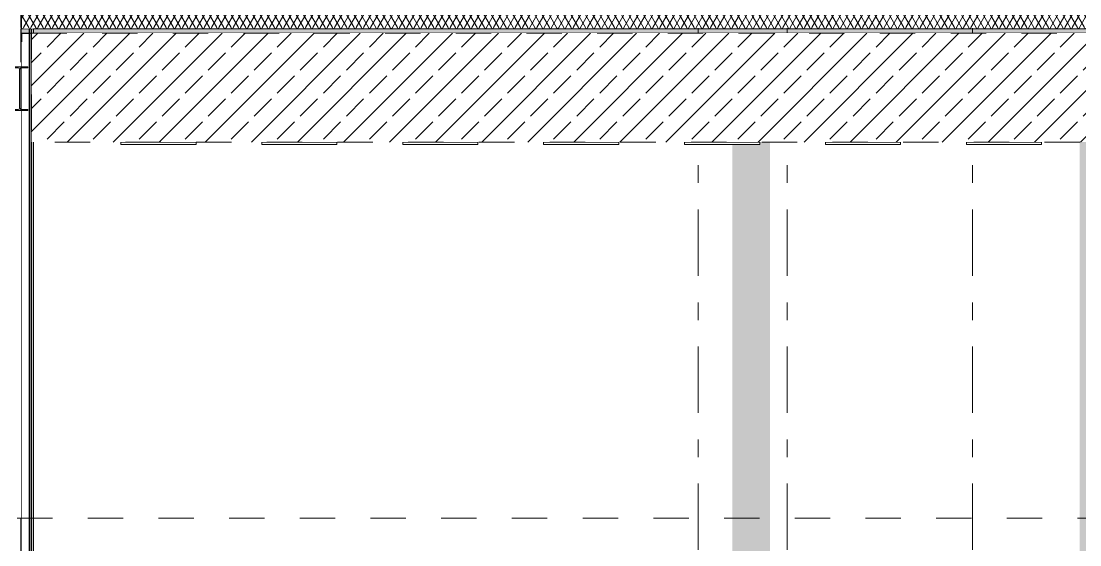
# Model space of a CAD drawing. Header units: millimetres. Extents: x -48147 to 1428745, y -495156 to 18123.
# Drawn here: x 1386117 to 1394569, y -482012 to -477835 of the extents above; entities that cross this region are included whole.
import ezdxf
from ezdxf.enums import TextEntityAlignment as Align

# ---------------------------------------------------------------- set-up
doc = ezdxf.new("R2010")
doc.units = ezdxf.units.MM
doc.header["$MEASUREMENT"] = 0
for name, pattern in [('Dashed', [2822.222233, 1411.111116, -1411.111116]), ('Double Dashed', [1093.611073, 529.166651, -211.666656, 141.111112, -211.666656]), ('Wipeout_Contour', [1000, 0, -1000])]:
    doc.linetypes.add(name, pattern=pattern)
for name, color, linetype, lineweight, true_color in [('0_Pen_No__105', 7, 'Continuous', 15, 0xa6a6a6), ('0_Pen_No__255', 7, 'Continuous', 13, 0xe8e8e8), ('A-20-M_Roof_Pen_No__53', 7, 'Continuous', 35, 0x444444), ('A-95-P_Drawing_Pen_No__62', 7, 'Continuous', 20, 0xaaaaaa), ('New_A-15-MG_Structural_Grid_Phase_2_Pen_No__222', 7, 'Continuous', 13, 0x65af33), ('New_A-20-M_Roof_Pen_No__147', 7, 'Continuous', 0, 0x606060), ('New_A-20-M_Roof_Pen_No__149', 7, 'Continuous', 0, 0x2a2a2a), ('New_A-20-M_Roof_Pen_No__81', 7, 'Continuous', 20, 0x6a6a6a), ('New_A-25-M_Wall_Ext_Pen_No__107', 7, 'Continuous', 15, 0xa6a6a6)]:
    doc.layers.add(name, color=color, linetype=linetype, lineweight=lineweight, true_color=true_color)
for name, color, linetype in [('A-20-M_Roof', 7, 'Continuous'), ('A-95-P_Drawing', 7, 'Continuous'), ('New_A-15-MG_Structural_Grid_Phase_2', 7, 'Continuous'), ('New_A-20-M_Ceiling', 7, 'Continuous'), ('New_A-20-M_Floor_Slab', 7, 'Continuous'), ('New_A-20-M_Roof', 7, 'Continuous'), ('New_A-25-M_Wall_Ext', 7, 'Continuous'), ('New_A-25-M_Wall_Int', 7, 'Continuous'), ('S-280-M_COLUMN.IFC Import', 7, 'Continuous'), ('S-280-M_STRUCT_FRAME.IFC Import', 7, 'Continuous')]:
    doc.layers.add(name, color=color, linetype=linetype)
for name, color, linetype, lineweight in [('A-20-M_Roof_Pen_No__85', 8, 'Continuous', 20), ('A-95-P_Drawing_Pen_No__2', 8, 'Continuous', 15), ('New_A-20-M_Ceiling_Pen_No__89', 8, 'Continuous', 20), ('New_A-20-M_Roof_Pen_No__193', 7, 'Continuous', 18), ('New_A-20-M_Roof_Pen_No__4', 7, 'Continuous', 20), ('New_A-20-M_Roof_Pen_No__85', 8, 'Continuous', 20), ('New_A-25-M_Wall_Ext_Pen_No__1', 7, 'Continuous', 13), ('New_A-25-M_Wall_Int_Pen_No__87', 8, 'Continuous', 20), ('S-280-M_COLUMN.IFC Import_Pen_No__88', 8, 'Continuous', 20), ('S-280-M_STRUCT_FRAME.IFC Import_Pen_No__1', 7, 'Continuous', 13), ('S-280-M_STRUCT_FRAME.IFC Import_Pen_No__160', 5, 'Continuous', 200), ('S-280-M_STRUCT_FRAME.IFC Import_Pen_No__90', 8, 'Continuous', 20)]:
    doc.layers.add(name, color=color, linetype=linetype, lineweight=lineweight)
doc.styles.add('GENERATED_STYLE_2', font='')
doc.styles.get('GENERATED_STYLE_2').set_extended_font_data('Swis721 BT')
pattern_1 = [(60, (1341556.51, -489898.95), (-43.30127, 25), []), (120, (1341556.51, -489898.95), (43.30127, 25), [])]

# ---------------------------------------------------------------- blocks, each defined once
blk = doc.blocks.new('Section Elem_15_2', base_point=(1341556.5, -489899))
at = {"color": 254, "linetype": 'Wipeout_Contour', "lineweight": 0, "ltscale": 5888201.690325005}
blk.add_wipeout([(1392291.7, -478162), (1392147.8, -478162), (1392147.8, -478199), (1392291.7, -478199)], dxfattribs=at).dxf.layer = 'New_A-25-M_Wall_Int'
at = {"color": 254, "linetype": 'Wipeout_Contour', "lineweight": 0, "ltscale": 5896597.238765093}
blk.add_wipeout([(1394569, -478162), (1394308.7, -478162), (1394308.7, -478199), (1394569, -478199)], dxfattribs=at).dxf.layer = 'New_A-25-M_Wall_Int'
at = {"color": 254, "linetype": 'Wipeout_Contour', "lineweight": 0, "ltscale": 5902803.17248199}
blk.add_wipeout([(1394308.7, -478405.8), (1394308.7, -487441), (1394569, -487441), (1394569, -478405.8)], dxfattribs=at).dxf.layer = 'New_A-25-M_Wall_Int'
at = {"color": 254, "linetype": 'Wipeout_Contour', "lineweight": 0, "ltscale": 5887828.706213198}
blk.add_wipeout([(1392094.5, -478162), (1392094.5, -478199), (1392147.8, -478199), (1392147.8, -478162)], dxfattribs=at).dxf.layer = 'New_A-25-M_Wall_Int'
at = {"color": 254, "linetype": 'Wipeout_Contour', "lineweight": 0, "ltscale": 5895606.500042109}
blk.add_wipeout([(1394045.3, -478162), (1394045.3, -478199), (1394308.7, -478199), (1394308.7, -478162)], dxfattribs=at).dxf.layer = 'New_A-25-M_Wall_Int'
at = {"color": 254, "linetype": 'Wipeout_Contour', "lineweight": 0, "ltscale": 11798149.77579727}
blk.add_wipeout([(1394045.3, -487441), (1394308.7, -487441), (1394308.7, -478405.8), (1394045.3, -478405.8), (1394045.3, -478799), (1394263.2, -478799), (1394263.2, -478819), (1394045.3, -478819)], dxfattribs=at).dxf.layer = 'New_A-25-M_Wall_Int'
at = {"color": 254, "linetype": 'Wipeout_Contour', "lineweight": 0, "ltscale": 5894605.066511662}
blk.add_wipeout([(1393779.3, -478162), (1393779.3, -478199), (1394045.3, -478199), (1394045.3, -478162)], dxfattribs=at).dxf.layer = 'New_A-25-M_Wall_Int'
at = {"color": 254, "linetype": 'Wipeout_Contour', "lineweight": 0, "ltscale": 5901081.465646014}
blk.add_wipeout([(1393779.3, -487441), (1394045.3, -487441), (1394045.3, -478819), (1393779.3, -478819)], dxfattribs=at).dxf.layer = 'New_A-25-M_Wall_Int'
at = {"color": 254, "linetype": 'Wipeout_Contour', "lineweight": 0, "ltscale": 5893594.290296888}
blk.add_wipeout([(1393511, -478162), (1393511, -478199), (1393779.3, -478199), (1393779.3, -478162)], dxfattribs=at).dxf.layer = 'New_A-25-M_Wall_Int'
at = {"color": 254, "linetype": 'Wipeout_Contour', "lineweight": 0, "ltscale": 5895152.933122449}
blk.add_wipeout([(1393779.3, -478405.8), (1393779.3, -478799), (1394045.3, -478799), (1394045.3, -478405.8)], dxfattribs=at).dxf.layer = 'New_A-25-M_Wall_Int'
at = {"color": 254, "linetype": 'Wipeout_Contour', "lineweight": 0, "ltscale": 5892575.536814058}
blk.add_wipeout([(1393511, -478162), (1393240.8, -478162), (1393240.8, -478199), (1393511, -478199)], dxfattribs=at).dxf.layer = 'New_A-25-M_Wall_Int'
at = {"color": 254, "linetype": 'Wipeout_Contour', "lineweight": 0, "ltscale": 14748832.9197243}
blk.add_wipeout([(1393779.3, -478405.8), (1393511, -478405.8), (1393511, -489899), (1393563.2, -489899), (1393563.2, -487441), (1393779.3, -487441), (1393779.3, -478819), (1393663.2, -478819), (1393663.2, -478799), (1393779.3, -478799)], dxfattribs=at).dxf.layer = 'New_A-25-M_Wall_Int'
at = {"color": 254, "linetype": 'Wipeout_Contour', "lineweight": 0, "ltscale": 5891550.181584099}
blk.add_wipeout([(1393240.8, -478162), (1392969, -478162), (1392969, -478199), (1393240.8, -478199)], dxfattribs=at).dxf.layer = 'New_A-25-M_Wall_Int'
at = {"color": 254, "linetype": 'Wipeout_Contour', "lineweight": 0, "ltscale": 5900412.631450156}
blk.add_wipeout([(1393240.8, -489899), (1393511, -489899), (1393511, -478405.8), (1393240.8, -478405.8)], dxfattribs=at).dxf.layer = 'New_A-25-M_Wall_Int'
at = {"color": 254, "linetype": 'Wipeout_Contour', "lineweight": 0, "ltscale": 5890519.609243326}
blk.add_wipeout([(1392696, -478162), (1392696, -478199), (1392969, -478199), (1392969, -478162)], dxfattribs=at).dxf.layer = 'New_A-25-M_Wall_Int'
at = {"color": 254, "linetype": 'Wipeout_Contour', "lineweight": 0, "ltscale": 11791561.53890389}
blk.add_wipeout([(1392969, -489899), (1393240.8, -489899), (1393240.8, -478405.8), (1392969, -478405.8), (1392969, -478799), (1393138.2, -478799), (1393138.2, -478819), (1392969, -478819)], dxfattribs=at).dxf.layer = 'New_A-25-M_Wall_Int'
at = {"color": 254, "linetype": 'Wipeout_Contour', "lineweight": 0, "ltscale": 5889485.211594525}
blk.add_wipeout([(1392696, -478162), (1392422.1, -478162), (1392422.1, -478199), (1392696, -478199)], dxfattribs=at).dxf.layer = 'New_A-25-M_Wall_Int'
at = {"color": 254, "linetype": 'Wipeout_Contour', "lineweight": 0, "ltscale": 5898627.990565009}
blk.add_wipeout([(1392969, -478819), (1392696, -478819), (1392696, -489899), (1392969, -489899)], dxfattribs=at).dxf.layer = 'New_A-25-M_Wall_Int'
at = {"color": 254, "linetype": 'Wipeout_Contour', "lineweight": 0, "ltscale": 5888909.691710042}
blk.add_wipeout([(1392422.1, -478162), (1392391.7, -478162), (1392391.7, -478199), (1392422.1, -478199)], dxfattribs=at).dxf.layer = 'New_A-25-M_Wall_Int'
at = {"color": 254, "linetype": 'Wipeout_Contour', "lineweight": 0, "ltscale": 5891067.855625567}
blk.add_wipeout([(1392969, -478405.8), (1392696, -478405.8), (1392696, -478799), (1392969, -478799)], dxfattribs=at).dxf.layer = 'New_A-25-M_Wall_Int'
at = {"color": 254, "linetype": 'Wipeout_Contour', "lineweight": 0, "ltscale": 11787846.63057132}
blk.add_wipeout([(1392422.1, -478405.8), (1392422.1, -489899), (1392696, -489899), (1392696, -478819), (1392538.2, -478819), (1392538.2, -478799), (1392696, -478799), (1392696, -478405.8)], dxfattribs=at).dxf.layer = 'New_A-25-M_Wall_Int'
at = {"color": 254, "linetype": 'Wipeout_Contour', "lineweight": 0, "ltscale": 5896290.958447567}
blk.add_wipeout([(1392147.8, -478405.8), (1392147.8, -489899), (1392422.1, -489899), (1392422.1, -478405.8)], dxfattribs=at).dxf.layer = 'New_A-25-M_Wall_Int'
at = {"color": 254, "linetype": 'Wipeout_Contour', "lineweight": 0, "ltscale": 8843521.152166912}
blk.add_wipeout([(1392094.5, -486299), (1392094.5, -489899), (1392147.8, -489899), (1392147.8, -478405.8), (1392094.5, -478405.8), (1392094.5, -482249)], dxfattribs=at).dxf.layer = 'New_A-25-M_Wall_Int'
blk = doc.blocks.new('Section Elem_40_2', base_point=(1341556.5, -489899))
at = {"color": 254, "linetype": 'Wipeout_Contour', "lineweight": 0, "ltscale": 11729115.5841625}
blk.add_wipeout([(1385957.8, -477930), (1386115.2, -477930), (1386115.2, -477895), (1386118.5, -477895), (1386118.5, -477885), (1386118.4, -477885), (1386118.4, -477749), (1385957.8, -477749)], dxfattribs=at).dxf.layer = 'New_A-20-M_Floor_Slab'
blk = doc.blocks.new('Section Elem_238_2', base_point=(1341556.5, -489899))
at = {"layer": 'New_A-25-M_Wall_Ext_Pen_No__107', "linetype": 'Continuous', "lineweight": 0, "true_color": 0x535353}
blk.add_hatch(color=251, dxfattribs=at).paths.add_polyline_path([(1386185.2, -477895), (1386182.2, -477895), (1386182.2, -482874), (1386185.2, -482874)])
at = {"layer": 'New_A-25-M_Wall_Ext_Pen_No__107', "linetype": 'Continuous'}
for points in [[(1386200.2, -477895), (1386185.2, -477895), (1386185.2, -482874), (1386200.2, -482874)], [(1386215.2, -482874), (1386215.2, -477895), (1386200.2, -477895), (1386200.2, -482874)]]:
    blk.add_hatch(color=256, dxfattribs=at).paths.add_polyline_path(points)
at = {"color": 254, "linetype": 'Wipeout_Contour', "lineweight": 0, "ltscale": 5868133.680760654}
blk.add_wipeout([(1386182.2, -477895), (1386118.2, -477895), (1386118.2, -482874), (1386182.2, -482874)], dxfattribs=at).dxf.layer = 'New_A-25-M_Wall_Ext'
at = {"layer": 'New_A-25-M_Wall_Ext_Pen_No__107', "linetype": 'Continuous', "lineweight": 0, "true_color": 0x535353}
blk.add_hatch(color=251, dxfattribs=at).paths.add_polyline_path([(1386118.2, -477895), (1386115.2, -477895), (1386115.2, -482874), (1386118.2, -482874)])
at = {"layer": 'New_A-25-M_Wall_Ext_Pen_No__1', "linetype": 'Continuous'}
for p, q in [((1386115.2, -477895), (1386115.2, -481799)), ((1386118.2, -477895), (1386118.2, -482874)), ((1386182.2, -477895), (1386182.2, -482874)), ((1386185.2, -477895), (1386185.2, -482874)), ((1386200.2, -477895), (1386200.2, -482874)), ((1386215.2, -477895), (1386215.2, -482874)), ((1386115.2, -482099), (1386115.2, -482849))]:
    blk.add_line(p, q, dxfattribs=at)
at = {"layer": 'New_A-25-M_Wall_Ext_Pen_No__1', "linetype": 'Continuous', "flags": 128}
for points in [[(1386118.5, -477895), (1386118.2, -477895), (1386115.2, -477895)], [(1386215.2, -477895), (1386200.2, -477895), (1386185.2, -477895), (1386182.2, -477895), (1386118.5, -477895)], [(1386115.2, -481799), (1386115.2, -481824), (1386115.2, -482099)], [(1386215.2, -482874), (1386200.2, -482874), (1386185.2, -482874), (1386182.2, -482874), (1386118.2, -482874), (1386115.2, -482874)]]:
    blk.add_lwpolyline(points, dxfattribs=at)
blk = doc.blocks.new('Section Elem_240_2', base_point=(1341556.5, -489899))
at = {"color": 254, "linetype": 'Wipeout_Contour', "lineweight": 0, "ltscale": 5870084.710295712}
blk.add_wipeout([(1386913.2, -478819), (1387513.2, -478819), (1387513.2, -478799), (1386913.2, -478799)], dxfattribs=at).dxf.layer = 'New_A-20-M_Ceiling'
at = {"layer": 'New_A-20-M_Ceiling_Pen_No__89', "linetype": 'Continuous'}
for p, q in [((1386913.2, -478799), (1386913.2, -478819)), ((1387513.2, -478799), (1386913.2, -478799)), ((1387513.2, -478819), (1386913.2, -478819)), ((1387513.2, -478799), (1387513.2, -478819))]:
    blk.add_line(p, q, dxfattribs=at)
blk = doc.blocks.new('Section Elem_241_2', base_point=(1341556.5, -489899))
at = {"color": 254, "linetype": 'Wipeout_Contour', "lineweight": 0, "ltscale": 5874338.637670729}
blk.add_wipeout([(1388038.2, -478819), (1388638.2, -478819), (1388638.2, -478799), (1388038.2, -478799)], dxfattribs=at).dxf.layer = 'New_A-20-M_Ceiling'
at = {"layer": 'New_A-20-M_Ceiling_Pen_No__89', "linetype": 'Continuous'}
for p, q in [((1388038.2, -478799), (1388038.2, -478819)), ((1388638.2, -478799), (1388038.2, -478799)), ((1388638.2, -478819), (1388038.2, -478819)), ((1388638.2, -478799), (1388638.2, -478819))]:
    blk.add_line(p, q, dxfattribs=at)
blk = doc.blocks.new('Section Elem_242_2', base_point=(1341556.5, -489899))
at = {"color": 254, "linetype": 'Wipeout_Contour', "lineweight": 0, "ltscale": 5878592.934831267}
blk.add_wipeout([(1389163.2, -478819), (1389763.2, -478819), (1389763.2, -478799), (1389163.2, -478799)], dxfattribs=at).dxf.layer = 'New_A-20-M_Ceiling'
at = {"layer": 'New_A-20-M_Ceiling_Pen_No__89', "linetype": 'Continuous'}
for p, q in [((1389163.2, -478799), (1389163.2, -478819)), ((1389763.2, -478799), (1389163.2, -478799)), ((1389763.2, -478819), (1389163.2, -478819)), ((1389763.2, -478799), (1389763.2, -478819))]:
    blk.add_line(p, q, dxfattribs=at)
blk = doc.blocks.new('Section Elem_243_2', base_point=(1341556.5, -489899))
at = {"color": 254, "linetype": 'Wipeout_Contour', "lineweight": 0, "ltscale": 5882847.594274789}
blk.add_wipeout([(1390288.2, -478819), (1390888.2, -478819), (1390888.2, -478799), (1390288.2, -478799)], dxfattribs=at).dxf.layer = 'New_A-20-M_Ceiling'
at = {"layer": 'New_A-20-M_Ceiling_Pen_No__89', "linetype": 'Continuous'}
for p, q in [((1390288.2, -478799), (1390288.2, -478819)), ((1390888.2, -478799), (1390288.2, -478799)), ((1390888.2, -478819), (1390288.2, -478819)), ((1390888.2, -478799), (1390888.2, -478819))]:
    blk.add_line(p, q, dxfattribs=at)
blk = doc.blocks.new('Section Elem_244_2', base_point=(1341556.5, -489899))
at = {"color": 254, "linetype": 'Wipeout_Contour', "lineweight": 0, "ltscale": 5887102.618562182}
blk.add_wipeout([(1391413.2, -478819), (1392013.2, -478819), (1392013.2, -478799), (1391413.2, -478799)], dxfattribs=at).dxf.layer = 'New_A-20-M_Ceiling'
at = {"layer": 'New_A-20-M_Ceiling_Pen_No__89', "linetype": 'Continuous'}
for p, q in [((1391413.2, -478799), (1391413.2, -478819)), ((1392013.2, -478799), (1391413.2, -478799)), ((1392013.2, -478819), (1391413.2, -478819)), ((1392013.2, -478799), (1392013.2, -478819))]:
    blk.add_line(p, q, dxfattribs=at)
blk = doc.blocks.new('Section Elem_245_2', base_point=(1341556.5, -489899))
at = {"color": 254, "linetype": 'Wipeout_Contour', "lineweight": 0, "ltscale": 5891358.006902923}
blk.add_wipeout([(1392538.2, -478819), (1393138.2, -478819), (1393138.2, -478799), (1392538.2, -478799)], dxfattribs=at).dxf.layer = 'New_A-20-M_Ceiling'
at = {"layer": 'New_A-20-M_Ceiling_Pen_No__89', "linetype": 'Continuous'}
for p, q in [((1392538.2, -478799), (1392538.2, -478819)), ((1393138.2, -478799), (1392538.2, -478799)), ((1393138.2, -478819), (1392538.2, -478819)), ((1393138.2, -478799), (1393138.2, -478819))]:
    blk.add_line(p, q, dxfattribs=at)
blk = doc.blocks.new('Section Elem_246_2', base_point=(1341556.5, -489899))
at = {"color": 254, "linetype": 'Wipeout_Contour', "lineweight": 0, "ltscale": 5895613.758508705}
blk.add_wipeout([(1393663.2, -478819), (1394263.2, -478819), (1394263.2, -478799), (1393663.2, -478799)], dxfattribs=at).dxf.layer = 'New_A-20-M_Ceiling'
at = {"layer": 'New_A-20-M_Ceiling_Pen_No__89', "linetype": 'Continuous'}
for p, q in [((1394263.2, -478799), (1393663.2, -478799)), ((1393663.2, -478799), (1393663.2, -478819)), ((1394263.2, -478819), (1393663.2, -478819)), ((1394263.2, -478799), (1394263.2, -478819))]:
    blk.add_line(p, q, dxfattribs=at)
blk = doc.blocks.new('Section Elem_306_2', base_point=(1341556.5, -489899))
at = {"color": 254, "linetype": 'Wipeout_Contour', "lineweight": 0, "ltscale": 5900471.043662871}
blk.add_wipeout([(1386118.5, -477885), (1386118.5, -477895), (1404999, -477895), (1404999, -477885)], dxfattribs=at).dxf.layer = 'New_A-20-M_Roof'
at = {"layer": 'New_A-20-M_Roof_Pen_No__81', "linetype": 'Continuous', "lineweight": 0, "true_color": 0x353535}
blk.add_hatch(color=250, dxfattribs=at).paths.add_polyline_path([(1386118.5, -477895), (1386118.5, -477930), (1404999, -477930), (1404999, -477895)])
at = {"layer": 'New_A-20-M_Roof_Pen_No__85', "linetype": 'Continuous'}
h = blk.add_hatch(dxfattribs=at)
h.set_pattern_fill('Batt_Insulation_0002', color=256, style=0, pattern_type=2)
h.set_pattern_definition(pattern_1)
h.paths.add_polyline_path([(1386118.5, -477885), (1386118.5, -477895), (1404999, -477895), (1404999, -477885)])
at = {"layer": 'New_A-20-M_Roof_Pen_No__147', "linetype": 'Continuous'}
blk.add_line((1386118.5, -477895), (1386118.5, -477930), dxfattribs=at)
at = {"layer": 'New_A-20-M_Roof_Pen_No__149', "linetype": 'Continuous', "flags": 128}
blk.add_lwpolyline([(1420511.7, -477895), (1404999, -477895), (1386215.2, -477895)], dxfattribs=at)
at = {"layer": 'New_A-20-M_Roof_Pen_No__193', "linetype": 'Continuous'}
blk.add_line((1386118.5, -477885), (1386118.5, -477895), dxfattribs=at)
at = {"layer": 'New_A-20-M_Roof_Pen_No__4', "linetype": 'Continuous'}
for p, q in [((1386121.4, -477930), (1386118.5, -477930)), ((1386191.4, -477930), (1386121.4, -477930)), ((1403232.2, -477930), (1386191.4, -477930))]:
    blk.add_line(p, q, dxfattribs=at)
blk = doc.blocks.new('Section Elem_309_2', base_point=(1341556.5, -489899))
at = {"color": 254, "linetype": 'Wipeout_Contour', "lineweight": 0, "ltscale": 8837475.399964407}
blk.add_wipeout([(1399528, -477885), (1399528, -477784), (1394404.1, -477718), (1393934.5, -477713.3), (1386118.4, -477620), (1386118.4, -477885)], dxfattribs=at).dxf.layer = 'A-20-M_Roof'
at = {"layer": 'A-20-M_Roof_Pen_No__85', "linetype": 'Continuous'}
h = blk.add_hatch(dxfattribs=at)
h.set_pattern_fill('Batt_Insulation_0002', color=256, style=0, pattern_type=2)
h.set_pattern_definition(pattern_1)
h.paths.add_polyline_path([(1399528, -477885), (1399528, -477784), (1394404.1, -477718), (1393934.5, -477713.3), (1386118.4, -477620), (1386118.4, -477885)])
at = {"layer": 'A-20-M_Roof_Pen_No__53', "linetype": 'Continuous'}
for p in [(1386118.4, -477620), (1386118.5, -477885)]:
    blk.add_line(p, (1386118.4, -477885), dxfattribs=at)
blk = doc.blocks.new('Section Elem_338_2', base_point=(1341556.5, -489899))
at = {"color": 254, "linetype": 'Wipeout_Contour', "lineweight": 0, "ltscale": 35192828.70326506}
blk.add_wipeout([(1385931.2, -478799), (1386082, -478799), (1386082, -478824), (1385931.2, -478824), (1385931.2, -481799), (1386115.2, -481799), (1386115.2, -478548), (1386044.8, -478548), (1386044.8, -478539.5), (1386094.3, -478539.5), (1386101.5, -478536.5), (1386104.5, -478529.3), (1386104.5, -478217.7), (1386101.5, -478210.4), (1386094.3, -478207.5), (1386044.8, -478207.5), (1386044.8, -478199), (1386115.2, -478199), (1386115.2, -478162), (1385957.6, -478162), (1385957.6, -478049), (1385957.5, -478049), (1385957.5, -478199), (1385931.2, -478199)], dxfattribs=at).dxf.layer = 'New_A-25-M_Wall_Int'
at = {"color": 254, "linetype": 'Wipeout_Contour', "lineweight": 0, "ltscale": 5873389.418583767}
blk.add_wipeout([(1389699.7, -478162), (1386907.7, -478162), (1386907.7, -478199), (1389699.7, -478199)], dxfattribs=at).dxf.layer = 'New_A-25-M_Wall_Int'
at = {"layer": 'New_A-25-M_Wall_Int_Pen_No__87', "linetype": 'Continuous'}
for p, q in [((1385931.2, -478799), (1385931.2, -478199)), ((1385931.2, -481799), (1385931.2, -478824))]:
    blk.add_line(p, q, dxfattribs=at)
at = {"color": 254, "linetype": 'Wipeout_Contour', "lineweight": 0, "ltscale": 8798034.883272253}
blk.add_wipeout([(1386110.5, -478529.3), (1386113.5, -478536.5), (1386115.2, -478537.2), (1386115.2, -478209.8), (1386113.5, -478210.4), (1386110.5, -478217.7)], dxfattribs=at).dxf.layer = 'New_A-25-M_Wall_Int'
blk = doc.blocks.new('Section Elem_421_2', base_point=(1341556.5, -489899))
at = {"layer": 'S-280-M_STRUCT_FRAME.IFC Import_Pen_No__160', "linetype": 'Continuous', "lineweight": 0, "true_color": 0x00007f}
blk.add_hatch(color=176, dxfattribs=at).paths.add_polyline_path([(1391431.9, -478601.6), (1391609.6, -478601.6), (1391609.6, -478590.7), (1391534.8, -478590.7), (1391527.6, -478587.7), (1391524.6, -478580.5), (1391524.6, -478220.1), (1391527.6, -478212.8), (1391534.8, -478209.9), (1391609.6, -478209.9), (1391609.6, -478199), (1391431.9, -478199), (1391431.9, -478209.9), (1391506.7, -478209.9), (1391513.9, -478212.8), (1391516.9, -478220.1), (1391516.9, -478580.5), (1391513.9, -478587.7), (1391506.7, -478590.7), (1391431.9, -478590.7)])
at = {"layer": 'S-280-M_STRUCT_FRAME.IFC Import_Pen_No__1', "linetype": 'Continuous'}
for p, q in [((1391431.9, -478199), (1391431.9, -478209.9)), ((1391609.6, -478199), (1391431.9, -478199)), ((1391609.6, -478199), (1391609.6, -478209.9)), ((1391431.9, -478590.7), (1391431.9, -478601.6)), ((1391609.6, -478601.6), (1391431.9, -478601.6)), ((1391609.6, -478590.7), (1391609.6, -478601.6))]:
    blk.add_line(p, q, dxfattribs=at)
at = {"layer": 'S-280-M_STRUCT_FRAME.IFC Import_Pen_No__1', "linetype": 'Continuous', "flags": 128}
for points in [[(1391513.9, -478212.8), (1391506.7, -478209.9), (1391431.9, -478209.9)], [(1391513.9, -478212.8), (1391516.9, -478220.1), (1391516.9, -478580.5), (1391513.9, -478587.7)], [(1391527.6, -478212.8), (1391524.6, -478220.1), (1391524.6, -478580.5), (1391527.6, -478587.7)], [(1391609.6, -478209.9), (1391534.8, -478209.9), (1391527.6, -478212.8)], [(1391513.9, -478587.7), (1391506.7, -478590.7), (1391431.9, -478590.7)], [(1391527.6, -478587.7), (1391534.8, -478590.7), (1391609.6, -478590.7)]]:
    blk.add_lwpolyline(points, dxfattribs=at)
blk = doc.blocks.new('Section Elem_429_2', base_point=(1341556.5, -489899))
at = {"color": 254, "linetype": 'Wipeout_Contour', "lineweight": 0, "ltscale": 5897361.109624119}
blk.add_wipeout([(1403232.2, -477930), (1386215.2, -477930), (1386215.2, -477930.8), (1403232.2, -477930.8)], dxfattribs=at).dxf.layer = 'S-280-M_STRUCT_FRAME.IFC Import'
at = {"color": 254, "linetype": 'Wipeout_Contour', "lineweight": 0, "ltscale": 17729846.23876521}
blk.add_wipeout([(1403232.2, -477930.8), (1386215.2, -477930.8), (1386215.2, -477933), (1399546.2, -477933), (1399546.2, -477930.9), (1399666.2, -477930.9), (1399666.2, -477933), (1399763.4, -477933), (1399763.4, -477930.9), (1399883.4, -477930.9), (1399883.4, -477933), (1403232.2, -477933)], dxfattribs=at).dxf.layer = 'S-280-M_STRUCT_FRAME.IFC Import'
at = {"color": 254, "linetype": 'Wipeout_Contour', "lineweight": 0, "ltscale": 5890522.034829954}
blk.add_wipeout([(1386215.2, -477933), (1386215.2, -478141), (1399546.2, -478141), (1399546.2, -477933)], dxfattribs=at).dxf.layer = 'S-280-M_STRUCT_FRAME.IFC Import'
at = {"layer": 'S-280-M_STRUCT_FRAME.IFC Import_Pen_No__90', "linetype": 'Continuous'}
blk.add_line((1386215.2, -477933), (1399546.2, -477933), dxfattribs=at)
at = {"color": 254, "linetype": 'Wipeout_Contour', "lineweight": 0, "ltscale": 5890668.765510386}
blk.add_wipeout([(1386215.2, -478159), (1399546.2, -478159), (1399546.2, -478141), (1386215.2, -478141)], dxfattribs=at).dxf.layer = 'S-280-M_STRUCT_FRAME.IFC Import'
at = {"color": 254, "linetype": 'Wipeout_Contour', "lineweight": 0, "ltscale": 5890681.831711993}
blk.add_wipeout([(1386215.2, -478161.1), (1399546.2, -478161.1), (1399546.2, -478159), (1386215.2, -478159)], dxfattribs=at).dxf.layer = 'S-280-M_STRUCT_FRAME.IFC Import'
at = {"color": 254, "linetype": 'Wipeout_Contour', "lineweight": 0, "ltscale": 5890683.779929865}
blk.add_wipeout([(1386215.2, -478162), (1399546.2, -478162), (1399546.2, -478161.1), (1386215.2, -478161.1)], dxfattribs=at).dxf.layer = 'S-280-M_STRUCT_FRAME.IFC Import'
at = {"layer": 'S-280-M_STRUCT_FRAME.IFC Import_Pen_No__90', "linetype": 'Continuous'}
for p, q in [((1386215.2, -478141), (1399546.2, -478141)), ((1386215.2, -478159), (1399546.2, -478159)), ((1386215.2, -478162), (1399546.2, -478162))]:
    blk.add_line(p, q, dxfattribs=at)
blk = doc.blocks.new('Section Elem_434_2', base_point=(1341556.5, -489899))
at = {"layer": 'S-280-M_STRUCT_FRAME.IFC Import_Pen_No__160', "linetype": 'Continuous', "lineweight": 0, "true_color": 0x00007f}
blk.add_hatch(color=176, dxfattribs=at).paths.add_polyline_path([(1386044.8, -478548), (1386170.2, -478548), (1386170.2, -478539.5), (1386120.7, -478539.5), (1386113.5, -478536.5), (1386110.5, -478529.3), (1386110.5, -478217.7), (1386113.5, -478210.4), (1386120.7, -478207.5), (1386170.2, -478207.5), (1386170.2, -478199), (1386044.8, -478199), (1386044.8, -478207.5), (1386094.3, -478207.5), (1386101.5, -478210.4), (1386104.5, -478217.7), (1386104.5, -478529.3), (1386101.5, -478536.5), (1386094.3, -478539.5), (1386044.8, -478539.5)])
at = {"layer": 'S-280-M_STRUCT_FRAME.IFC Import_Pen_No__1', "linetype": 'Continuous'}
for p, q in [((1386044.8, -478199), (1386044.8, -478207.5)), ((1386170.2, -478199), (1386044.8, -478199)), ((1386170.2, -478199), (1386170.2, -478207.5)), ((1386044.8, -478539.5), (1386044.8, -478548)), ((1386170.2, -478548), (1386044.8, -478548)), ((1386170.2, -478539.5), (1386170.2, -478548))]:
    blk.add_line(p, q, dxfattribs=at)
at = {"layer": 'S-280-M_STRUCT_FRAME.IFC Import_Pen_No__1', "linetype": 'Continuous', "flags": 128}
for points in [[(1386101.5, -478210.4), (1386094.3, -478207.5), (1386044.8, -478207.5)], [(1386101.5, -478210.4), (1386104.5, -478217.7), (1386104.5, -478529.3), (1386101.5, -478536.5)], [(1386113.5, -478210.4), (1386110.5, -478217.7), (1386110.5, -478529.3), (1386113.5, -478536.5)], [(1386170.2, -478207.5), (1386120.7, -478207.5), (1386113.5, -478210.4)], [(1386101.5, -478536.5), (1386094.3, -478539.5), (1386044.8, -478539.5)], [(1386113.5, -478536.5), (1386120.7, -478539.5), (1386170.2, -478539.5)]]:
    blk.add_lwpolyline(points, dxfattribs=at)
blk = doc.blocks.new('Section Elem_437_2', base_point=(1341556.5, -489899))
at = {"color": 254, "linetype": 'Wipeout_Contour', "lineweight": 0, "ltscale": 5896709.548057408}
blk.add_wipeout([(1397260.7, -478208.6), (1397260.7, -478199), (1391659.7, -478199), (1391659.7, -478208.6)], dxfattribs=at).dxf.layer = 'S-280-M_STRUCT_FRAME.IFC Import'
at = {"color": 254, "linetype": 'Wipeout_Contour', "lineweight": 0, "ltscale": 5896965.472431962}
blk.add_wipeout([(1397260.7, -478405.8), (1397260.7, -478396.2), (1391659.7, -478396.2), (1391659.7, -478405.8)], dxfattribs=at).dxf.layer = 'S-280-M_STRUCT_FRAME.IFC Import'
at = {"color": 254, "linetype": 'Wipeout_Contour', "lineweight": 0, "ltscale": 5896717.220497848}
blk.add_wipeout([(1397260.7, -478210.8), (1397260.7, -478208.6), (1391659.7, -478208.6), (1391659.7, -478210.8)], dxfattribs=at).dxf.layer = 'S-280-M_STRUCT_FRAME.IFC Import'
at = {"color": 254, "linetype": 'Wipeout_Contour', "lineweight": 0, "ltscale": 5896722.151274523}
blk.add_wipeout([(1397260.7, -478216.2), (1397260.7, -478210.8), (1391659.7, -478210.8), (1391659.7, -478216.2)], dxfattribs=at).dxf.layer = 'S-280-M_STRUCT_FRAME.IFC Import'
at = {"color": 254, "linetype": 'Wipeout_Contour', "lineweight": 0, "ltscale": 5896837.507481018}
blk.add_wipeout([(1397260.7, -478388.6), (1397260.7, -478216.2), (1391659.7, -478216.2), (1391659.7, -478388.6)], dxfattribs=at).dxf.layer = 'S-280-M_STRUCT_FRAME.IFC Import'
at = {"layer": 'S-280-M_STRUCT_FRAME.IFC Import_Pen_No__90', "linetype": 'Continuous'}
for p, q in [((1391659.7, -478199), (1391659.7, -478208.6)), ((1391659.7, -478199), (1397260.7, -478199)), ((1391659.7, -478208.6), (1391659.7, -478210.8)), ((1391659.7, -478208.6), (1397260.7, -478208.6)), ((1391659.7, -478210.8), (1391659.7, -478216.2)), ((1391659.7, -478216.2), (1397260.7, -478216.2)), ((1397260.7, -478199), (1397260.7, -478208.6)), ((1397260.7, -478208.6), (1397260.7, -478210.8)), ((1397260.7, -478210.8), (1397260.7, -478216.2))]:
    blk.add_line(p, q, dxfattribs=at)
at = {"color": 254, "linetype": 'Wipeout_Contour', "lineweight": 0, "ltscale": 5896952.86477722}
blk.add_wipeout([(1397260.7, -478393.9), (1397260.7, -478388.6), (1391659.7, -478388.6), (1391659.7, -478393.9)], dxfattribs=at).dxf.layer = 'S-280-M_STRUCT_FRAME.IFC Import'
at = {"color": 254, "linetype": 'Wipeout_Contour', "lineweight": 0, "ltscale": 5896957.797211705}
blk.add_wipeout([(1397260.7, -478396.2), (1397260.7, -478393.9), (1391659.7, -478393.9), (1391659.7, -478396.2)], dxfattribs=at).dxf.layer = 'S-280-M_STRUCT_FRAME.IFC Import'
at = {"layer": 'S-280-M_STRUCT_FRAME.IFC Import_Pen_No__90', "linetype": 'Continuous'}
for p, q in [((1391659.7, -478216.2), (1391659.7, -478388.6)), ((1397260.7, -478216.2), (1397260.7, -478388.6)), ((1391659.7, -478388.6), (1391659.7, -478393.9)), ((1391659.7, -478388.6), (1397260.7, -478388.6)), ((1391659.7, -478393.9), (1391659.7, -478396.2)), ((1391659.7, -478396.2), (1397260.7, -478396.2)), ((1391659.7, -478396.2), (1391659.7, -478405.8)), ((1391659.7, -478405.8), (1397260.7, -478405.8)), ((1397260.7, -478388.6), (1397260.7, -478393.9)), ((1397260.7, -478393.9), (1397260.7, -478396.2)), ((1397260.7, -478396.2), (1397260.7, -478405.8))]:
    blk.add_line(p, q, dxfattribs=at)
blk = doc.blocks.new('Section Elem_438_2', base_point=(1341556.5, -489899))
at = {"color": 254, "linetype": 'Wipeout_Contour', "lineweight": 0, "ltscale": 5875301.640026526}
blk.add_wipeout([(1391381.6, -478208.6), (1391381.6, -478199), (1386220.6, -478199), (1386220.6, -478208.6)], dxfattribs=at).dxf.layer = 'S-280-M_STRUCT_FRAME.IFC Import'
at = {"color": 254, "linetype": 'Wipeout_Contour', "lineweight": 0, "ltscale": 5875558.496754463}
blk.add_wipeout([(1391381.6, -478405.8), (1391381.6, -478396.2), (1386220.6, -478396.2), (1386220.6, -478405.8)], dxfattribs=at).dxf.layer = 'S-280-M_STRUCT_FRAME.IFC Import'
at = {"color": 254, "linetype": 'Wipeout_Contour', "lineweight": 0, "ltscale": 5875309.340419451}
blk.add_wipeout([(1391381.6, -478210.8), (1391381.6, -478208.6), (1386220.6, -478208.6), (1386220.6, -478210.8)], dxfattribs=at).dxf.layer = 'S-280-M_STRUCT_FRAME.IFC Import'
at = {"color": 254, "linetype": 'Wipeout_Contour', "lineweight": 0, "ltscale": 5875314.289160061}
blk.add_wipeout([(1391381.6, -478216.2), (1391381.6, -478210.8), (1386220.6, -478210.8), (1386220.6, -478216.2)], dxfattribs=at).dxf.layer = 'S-280-M_STRUCT_FRAME.IFC Import'
at = {"color": 254, "linetype": 'Wipeout_Contour', "lineweight": 0, "ltscale": 5875430.065619243}
blk.add_wipeout([(1391381.6, -478388.6), (1391381.6, -478216.2), (1386220.6, -478216.2), (1386220.6, -478388.6)], dxfattribs=at).dxf.layer = 'S-280-M_STRUCT_FRAME.IFC Import'
at = {"layer": 'S-280-M_STRUCT_FRAME.IFC Import_Pen_No__90', "linetype": 'Continuous'}
for p, q in [((1386220.6, -478199), (1386220.6, -478208.6)), ((1386220.6, -478199), (1391381.6, -478199)), ((1386220.6, -478208.6), (1386220.6, -478210.8)), ((1386220.6, -478208.6), (1391381.6, -478208.6)), ((1386220.6, -478210.8), (1386220.6, -478216.2)), ((1386220.6, -478216.2), (1391381.6, -478216.2)), ((1391381.6, -478199), (1391381.6, -478208.6)), ((1391381.6, -478208.6), (1391381.6, -478210.8)), ((1391381.6, -478210.8), (1391381.6, -478216.2))]:
    blk.add_line(p, q, dxfattribs=at)
at = {"color": 254, "linetype": 'Wipeout_Contour', "lineweight": 0, "ltscale": 5875545.843170878}
blk.add_wipeout([(1391381.6, -478393.9), (1391381.6, -478388.6), (1386220.6, -478388.6), (1386220.6, -478393.9)], dxfattribs=at).dxf.layer = 'S-280-M_STRUCT_FRAME.IFC Import'
at = {"color": 254, "linetype": 'Wipeout_Contour', "lineweight": 0, "ltscale": 5875550.79357391}
blk.add_wipeout([(1391381.6, -478396.2), (1391381.6, -478393.9), (1386220.6, -478393.9), (1386220.6, -478396.2)], dxfattribs=at).dxf.layer = 'S-280-M_STRUCT_FRAME.IFC Import'
at = {"layer": 'S-280-M_STRUCT_FRAME.IFC Import_Pen_No__90', "linetype": 'Continuous'}
for p, q in [((1386220.6, -478216.2), (1386220.6, -478388.6)), ((1391381.6, -478216.2), (1391381.6, -478388.6)), ((1386220.6, -478388.6), (1386220.6, -478393.9)), ((1386220.6, -478388.6), (1391381.6, -478388.6)), ((1386220.6, -478393.9), (1386220.6, -478396.2)), ((1386220.6, -478396.2), (1391381.6, -478396.2)), ((1386220.6, -478396.2), (1386220.6, -478405.8)), ((1386220.6, -478405.8), (1391381.6, -478405.8)), ((1391381.6, -478388.6), (1391381.6, -478393.9)), ((1391381.6, -478393.9), (1391381.6, -478396.2)), ((1391381.6, -478396.2), (1391381.6, -478405.8))]:
    blk.add_line(p, q, dxfattribs=at)
blk = doc.blocks.new('Section Elem_439_2', base_point=(1341556.5, -489899))
at = {"color": 254, "linetype": 'Wipeout_Contour', "lineweight": 0, "ltscale": 5888480.821663126}
blk.add_wipeout([(1392291.7, -478162), (1392291.7, -478199), (1392295.4, -478199), (1392295.4, -478162)], dxfattribs=at).dxf.layer = 'S-280-M_COLUMN.IFC Import'
at = {"color": 254, "linetype": 'Wipeout_Contour', "lineweight": 0, "ltscale": 5888845.17135164}
blk.add_wipeout([(1392388, -478162), (1392388, -478199), (1392391.7, -478199), (1392391.7, -478162)], dxfattribs=at).dxf.layer = 'S-280-M_COLUMN.IFC Import'
at = {"color": 254, "linetype": 'Wipeout_Contour', "lineweight": 0, "ltscale": 5888821.337929679}
blk.add_wipeout([(1392379.1, -478162), (1392379.1, -478199), (1392388, -478199), (1392388, -478162)], dxfattribs=at).dxf.layer = 'S-280-M_COLUMN.IFC Import'
at = {"color": 254, "linetype": 'Wipeout_Contour', "lineweight": 0, "ltscale": 5888662.996968359}
blk.add_wipeout([(1392304.3, -478162), (1392304.3, -478199), (1392379.1, -478199), (1392379.1, -478162)], dxfattribs=at).dxf.layer = 'S-280-M_COLUMN.IFC Import'
at = {"layer": 'S-280-M_COLUMN.IFC Import_Pen_No__88', "linetype": 'Continuous'}
for p, q in [((1392379.1, -478162), (1392379.1, -478199)), ((1392391.7, -478162), (1392391.7, -478199))]:
    blk.add_line(p, q, dxfattribs=at)
at = {"color": 254, "linetype": 'Wipeout_Contour', "lineweight": 0, "ltscale": 5888504.65550793}
blk.add_wipeout([(1392295.4, -478162), (1392295.4, -478199), (1392304.3, -478199), (1392304.3, -478162)], dxfattribs=at).dxf.layer = 'S-280-M_COLUMN.IFC Import'
at = {"layer": 'S-280-M_COLUMN.IFC Import_Pen_No__88', "linetype": 'Continuous'}
for p, q in [((1392291.7, -478162), (1392291.7, -478199)), ((1392304.3, -478162), (1392304.3, -478199))]:
    blk.add_line(p, q, dxfattribs=at)
blk = doc.blocks.new('Section Elem_441_2', base_point=(1341556.5, -489899))
at = {"color": 254, "linetype": 'Wipeout_Contour', "lineweight": 0, "ltscale": 5867738.641760815}
blk.add_wipeout([(1386807.7, -478162), (1386807.7, -478199), (1386811.4, -478199), (1386811.4, -478162)], dxfattribs=at).dxf.layer = 'S-280-M_COLUMN.IFC Import'
at = {"color": 254, "linetype": 'Wipeout_Contour', "lineweight": 0, "ltscale": 5868102.839240533}
blk.add_wipeout([(1386904, -478162), (1386904, -478199), (1386907.7, -478199), (1386907.7, -478162)], dxfattribs=at).dxf.layer = 'S-280-M_COLUMN.IFC Import'
at = {"color": 254, "linetype": 'Wipeout_Contour', "lineweight": 0, "ltscale": 5868079.015195964}
blk.add_wipeout([(1386895.1, -478162), (1386895.1, -478199), (1386904, -478199), (1386904, -478162)], dxfattribs=at).dxf.layer = 'S-280-M_COLUMN.IFC Import'
at = {"color": 254, "linetype": 'Wipeout_Contour', "lineweight": 0, "ltscale": 5867920.739803566}
blk.add_wipeout([(1386820.3, -478162), (1386820.3, -478199), (1386895.1, -478199), (1386895.1, -478162)], dxfattribs=at).dxf.layer = 'S-280-M_COLUMN.IFC Import'
at = {"layer": 'S-280-M_COLUMN.IFC Import_Pen_No__88', "linetype": 'Continuous'}
for p, q in [((1386895.1, -478162), (1386895.1, -478199)), ((1386907.7, -478162), (1386907.7, -478199))]:
    blk.add_line(p, q, dxfattribs=at)
at = {"color": 254, "linetype": 'Wipeout_Contour', "lineweight": 0, "ltscale": 5867762.465069788}
blk.add_wipeout([(1386811.4, -478162), (1386811.4, -478199), (1386820.3, -478199), (1386820.3, -478162)], dxfattribs=at).dxf.layer = 'S-280-M_COLUMN.IFC Import'
at = {"layer": 'S-280-M_COLUMN.IFC Import_Pen_No__88', "linetype": 'Continuous'}
for p, q in [((1386807.7, -478162), (1386807.7, -478199)), ((1386820.3, -478162), (1386820.3, -478199))]:
    blk.add_line(p, q, dxfattribs=at)
blk = doc.blocks.new('Section Elem_442_2', base_point=(1341556.5, -489899))
at = {"color": 254, "linetype": 'Wipeout_Contour', "lineweight": 0, "ltscale": 5878675.998260697}
blk.add_wipeout([(1389699.7, -478162), (1389699.7, -478199), (1389703.4, -478199), (1389703.4, -478162)], dxfattribs=at).dxf.layer = 'S-280-M_COLUMN.IFC Import'
at = {"color": 254, "linetype": 'Wipeout_Contour', "lineweight": 0, "ltscale": 5879040.276208855}
blk.add_wipeout([(1389796, -478162), (1389796, -478199), (1389799.7, -478199), (1389799.7, -478162)], dxfattribs=at).dxf.layer = 'S-280-M_COLUMN.IFC Import'
at = {"color": 254, "linetype": 'Wipeout_Contour', "lineweight": 0, "ltscale": 5879016.446900887}
blk.add_wipeout([(1389787.1, -478162), (1389787.1, -478199), (1389796, -478199), (1389796, -478162)], dxfattribs=at).dxf.layer = 'S-280-M_COLUMN.IFC Import'
at = {"color": 254, "linetype": 'Wipeout_Contour', "lineweight": 0, "ltscale": 5878858.136538234}
blk.add_wipeout([(1389712.3, -478162), (1389712.3, -478199), (1389787.1, -478199), (1389787.1, -478162)], dxfattribs=at).dxf.layer = 'S-280-M_COLUMN.IFC Import'
at = {"layer": 'S-280-M_COLUMN.IFC Import_Pen_No__88', "linetype": 'Continuous'}
for p, q in [((1389787.1, -478162), (1389787.1, -478199)), ((1389799.7, -478162), (1389799.7, -478199))]:
    blk.add_line(p, q, dxfattribs=at)
at = {"color": 254, "linetype": 'Wipeout_Contour', "lineweight": 0, "ltscale": 5878699.826833824}
blk.add_wipeout([(1389703.4, -478162), (1389703.4, -478199), (1389712.3, -478199), (1389712.3, -478162)], dxfattribs=at).dxf.layer = 'S-280-M_COLUMN.IFC Import'
at = {"layer": 'S-280-M_COLUMN.IFC Import_Pen_No__88', "linetype": 'Continuous'}
for p, q in [((1389699.7, -478162), (1389699.7, -478199)), ((1389712.3, -478162), (1389712.3, -478199))]:
    blk.add_line(p, q, dxfattribs=at)
blk = doc.blocks.new('Section Elem_443_2', base_point=(1341556.5, -489899))
at = {"layer": 'S-280-M_STRUCT_FRAME.IFC Import_Pen_No__160', "linetype": 'Continuous', "lineweight": 0, "true_color": 0x00007f}
blk.add_hatch(color=176, dxfattribs=at).paths.add_polyline_path([(1386191.4, -477930), (1386121.4, -477930), (1386121.4, -478000), (1386123.4, -478000), (1386123.4, -477932), (1386191.4, -477932)])
at = {"layer": 'S-280-M_STRUCT_FRAME.IFC Import_Pen_No__1', "linetype": 'Continuous'}
for p, q in [((1386121.4, -477930), (1386121.4, -478000)), ((1386123.4, -477932), (1386123.4, -478000)), ((1386191.4, -477932), (1386123.4, -477932)), ((1386191.4, -477930), (1386191.4, -477932)), ((1386123.4, -478000), (1386121.4, -478000))]:
    blk.add_line(p, q, dxfattribs=at)
blk = doc.blocks.new('Standard grid marker[5]_2', base_point=(1392232.7, -468494.3))
at = {"layer": 'New_A-15-MG_Structural_Grid_Phase_2_Pen_No__222', "linetype": 'Double Dashed'}
blk.add_line((1392232.7, -469494.3), (1392232.7, -492899), dxfattribs=at)
at = {"layer": 'New_A-15-MG_Structural_Grid_Phase_2_Pen_No__222', "style": 'GENERATED_STYLE_2'}
for tag, p in [('AC_MarkerText_1_0', (1392232.7, -467950.9)), ('AC_MarkerText_1_1', (1392232.7, -494355.6))]:
    blk.add_attdef(tag, text='', height=350, rotation=360, dxfattribs=at).set_placement(p, align=Align.MIDDLE_CENTER)
blk = doc.blocks.new('Standard grid marker[7]_2', base_point=(1391520.8, -468494.3))
at = {"layer": 'New_A-15-MG_Structural_Grid_Phase_2_Pen_No__222', "linetype": 'Double Dashed'}
blk.add_line((1391520.8, -469494.3), (1391520.8, -492899), dxfattribs=at)
at = {"layer": 'New_A-15-MG_Structural_Grid_Phase_2_Pen_No__222', "style": 'GENERATED_STYLE_2'}
for tag, p in [('AC_MarkerText_1_0', (1391520.8, -467950.9)), ('AC_MarkerText_1_1', (1391520.8, -494355.6))]:
    blk.add_attdef(tag, text='', height=350, rotation=360, dxfattribs=at).set_placement(p, align=Align.MIDDLE_CENTER)
blk = doc.blocks.new('Standard grid marker[12]_2', base_point=(1393712.6, -468494.3))
at = {"layer": 'New_A-15-MG_Structural_Grid_Phase_2_Pen_No__222', "linetype": 'Double Dashed'}
blk.add_line((1393712.6, -469494.3), (1393712.6, -492899), dxfattribs=at)
at = {"layer": 'New_A-15-MG_Structural_Grid_Phase_2_Pen_No__222', "style": 'GENERATED_STYLE_2'}
for tag, p in [('AC_MarkerText_1_0', (1393712.6, -467950.9)), ('AC_MarkerText_1_1', (1393712.6, -494355.6))]:
    blk.add_attdef(tag, text='', height=350, rotation=360, dxfattribs=at).set_placement(p, align=Align.MIDDLE_CENTER)
blk = doc.blocks.new('S-27 Building Section_STORY_MARKER', base_point=(1341556.5, -489899))
at = {"layer": '0_Pen_No__105', "linetype": 'Dashed', "ltscale": 0.2}
blk.add_line((1357862.3, -481799), (1422610.8, -481799), dxfattribs=at)

msp = doc.modelspace()

# ---------------------------------------------------------------- hatches: boundary and pattern name
at = {"layer": '0_Pen_No__255', "linetype": 'Continuous'}
msp.add_hatch(color=256, dxfattribs=at).paths.add_polyline_path([(1398968, -489899), (1391794.5, -489899), (1391794.5, -478199), (1398968, -478199)])

# ---------------------------------------------------------------- block references
at = {"layer": 'New_A-20-M_Ceiling'}
for name in ['Section Elem_240_2', 'Section Elem_241_2', 'Section Elem_242_2', 'Section Elem_243_2']:
    msp.add_blockref(name, (1341556.5, -489899), dxfattribs=at)
at = {"layer": 'New_A-20-M_Floor_Slab'}
msp.add_blockref('Section Elem_40_2', (1341556.5, -489899), dxfattribs=at)
at = {"layer": 'S-280-M_STRUCT_FRAME.IFC Import'}
msp.add_blockref('Section Elem_421_2', (1341556.5, -489899), dxfattribs=at)

# ---------------------------------------------------------------- next in the draw order: block references
at = {"layer": 'New_A-20-M_Ceiling'}
msp.add_blockref('Section Elem_244_2', (1341556.5, -489899), dxfattribs=at)
at = {"layer": 'New_A-25-M_Wall_Ext'}
msp.add_blockref('Section Elem_238_2', (1341556.5, -489899), dxfattribs=at)
at = {"layer": 'New_A-25-M_Wall_Int'}
msp.add_blockref('Section Elem_15_2', (1341556.5, -489899), dxfattribs=at)

# ---------------------------------------------------------------- next in the draw order: block references
at = {"layer": 'New_A-20-M_Ceiling'}
for name in ['Section Elem_245_2', 'Section Elem_246_2']:
    msp.add_blockref(name, (1341556.5, -489899), dxfattribs=at)
at = {"layer": 'New_A-20-M_Roof'}
msp.add_blockref('Section Elem_306_2', (1341556.5, -489899), dxfattribs=at)
at = {"layer": 'New_A-25-M_Wall_Int'}
msp.add_blockref('Section Elem_338_2', (1341556.5, -489899), dxfattribs=at)

# ---------------------------------------------------------------- next in the draw order: block references
at = {"layer": 'A-20-M_Roof'}
msp.add_blockref('Section Elem_309_2', (1341556.5, -489899), dxfattribs=at)
at = {"layer": 'S-280-M_STRUCT_FRAME.IFC Import'}
msp.add_blockref('Section Elem_429_2', (1341556.5, -489899), dxfattribs=at)

# ---------------------------------------------------------------- next in the draw order: block references
for name in ['Section Elem_443_2', 'Section Elem_434_2', 'Section Elem_438_2', 'Section Elem_437_2']:
    msp.add_blockref(name, (1341556.5, -489899), dxfattribs=at)

# ---------------------------------------------------------------- next in the draw order: block references
at = {"layer": 'New_A-15-MG_Structural_Grid_Phase_2', "color": 8, "linetype": 'Continuous', "lineweight": 15}
for name, p in [('Standard grid marker[7]_2', (1391520.8, -468494.3)), ('Standard grid marker[12]_2', (1393712.6, -468494.3))]:
    msp.add_blockref(name, p, dxfattribs=at)
at = {"layer": 'S-280-M_COLUMN.IFC Import'}
for name in ['Section Elem_441_2', 'Section Elem_442_2', 'Section Elem_439_2']:
    msp.add_blockref(name, (1341556.5, -489899), dxfattribs=at)

# ---------------------------------------------------------------- next in the draw order: block references
at = {"layer": 'New_A-15-MG_Structural_Grid_Phase_2', "color": 8, "linetype": 'Continuous', "lineweight": 15}
msp.add_blockref('Standard grid marker[5]_2', (1392232.7, -468494.3), dxfattribs=at)

# ---------------------------------------------------------------- next in the draw order: wipeouts: each hides what was drawn before it
at = {"color": 254, "linetype": 'Wipeout_Contour', "lineweight": 0, "ltscale": 5890919.268256974}
msp.add_wipeout([(1386200.2, -477930), (1399546.2, -477930), (1399546.2, -478799), (1386200.2, -478799)], dxfattribs=at).dxf.layer = 'A-95-P_Drawing'

# ---------------------------------------------------------------- next in the draw order: hatches: boundary and pattern name
at = {"layer": 'A-95-P_Drawing_Pen_No__62', "linetype": 'Continuous', "ltscale": 0.2}
h = msp.add_hatch(dxfattribs=at)
h.set_pattern_fill('Brass_Bronze_0002', color=256, style=0, pattern_type=2)
h.set_pattern_definition([(45, (1341556.5, -489898.95), (-183.8478, 183.8478), []), (45, (1341464.6, -489807.03), (-183.8478, 183.8478), [195, -65])])
h.paths.add_polyline_path([(1386200.2, -477930), (1399546.2, -477930), (1399546.2, -478799), (1386200.2, -478799)])

# ---------------------------------------------------------------- next in the draw order: linework, layer by layer
at = {"layer": 'A-95-P_Drawing_Pen_No__2', "linetype": 'Dashed', "ltscale": 0.2, "flags": 128}
msp.add_lwpolyline([(1386200.2, -477930), (1399546.2, -477930), (1399546.2, -478799), (1386200.2, -478799)], close=True, dxfattribs=at)

# ---------------------------------------------------------------- next in the draw order: block references
at = {"linetype": 'Continuous', "lineweight": 0}
msp.add_blockref('S-27 Building Section_STORY_MARKER', (1341556.5, -489899), dxfattribs=at)

doc.saveas('drawing.dxf')
